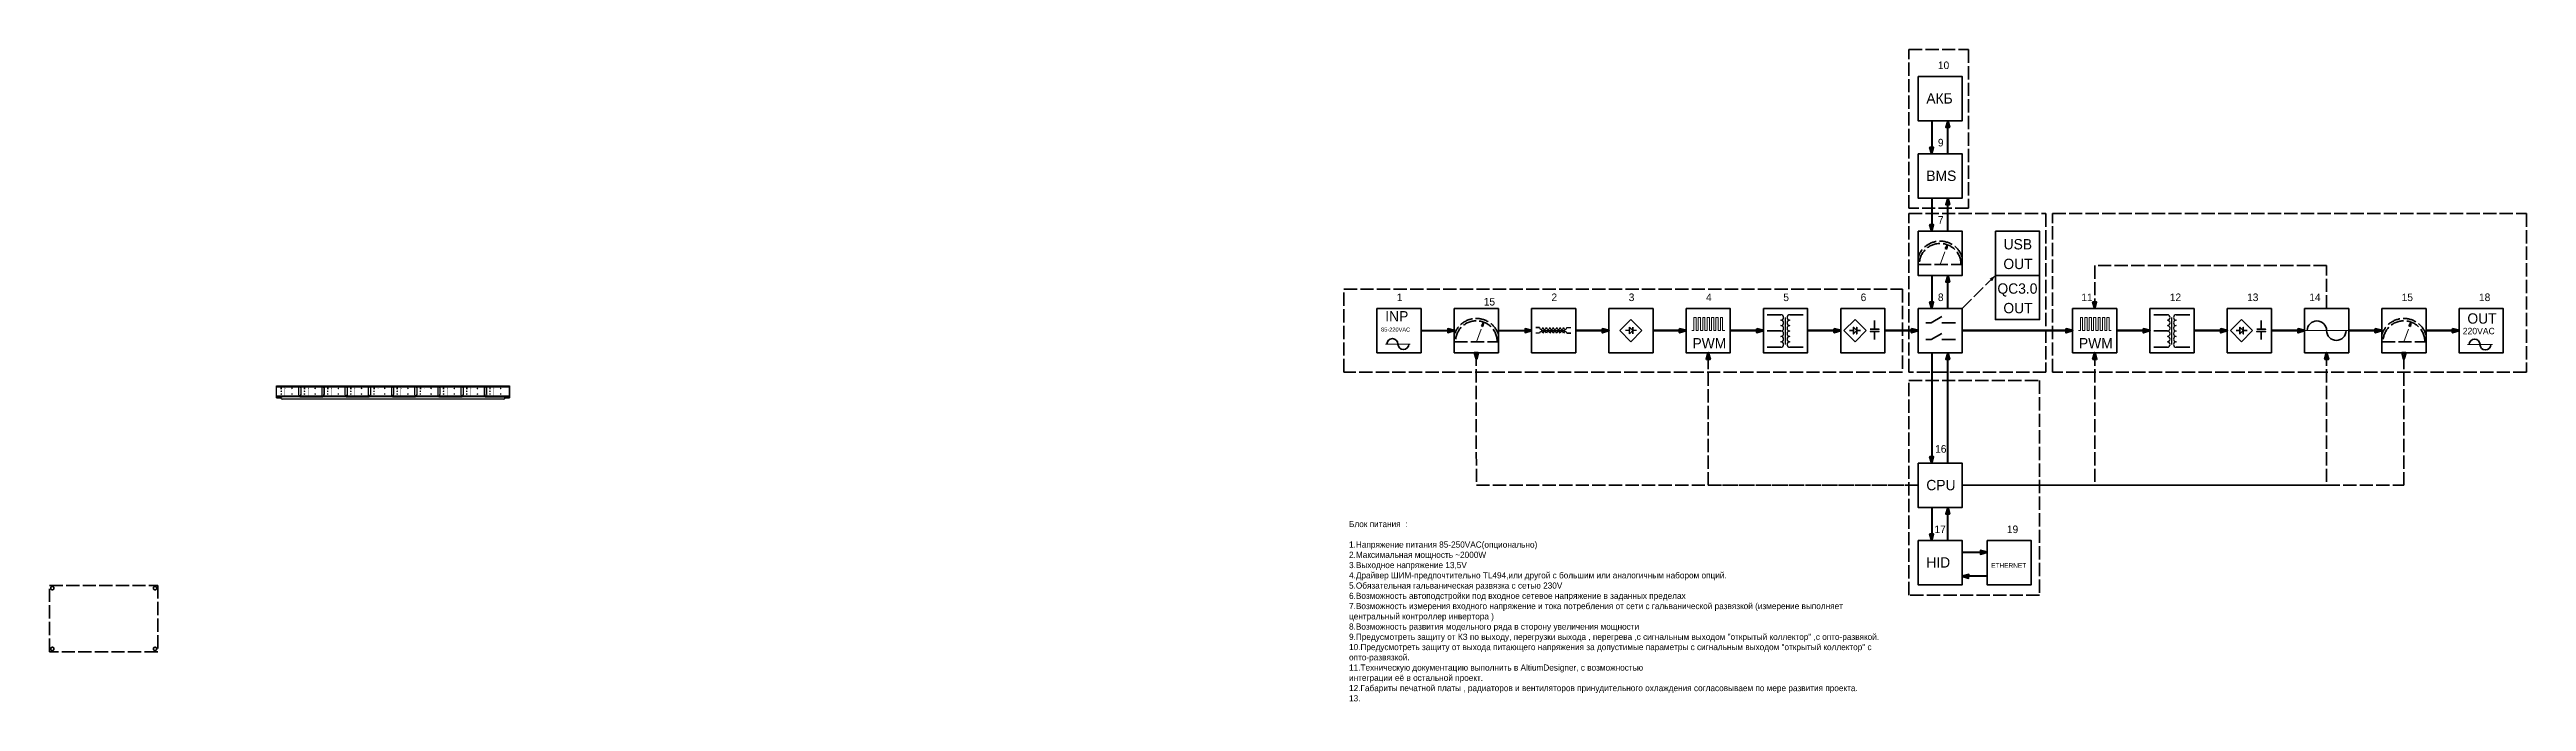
# Model space of a CAD drawing. Header units: millimetres. Extents: x -105 to 2138, y -63 to 527.
import ezdxf

# ---------------------------------------------------------------- set-up
doc = ezdxf.new("R2010")
doc.units = ezdxf.units.MM
doc.linetypes.add('ACAD_ISO02W100', pattern=[15, 12, -3])
for name, color, linetype in [('Mechanical1', 6, 'Continuous'), ('MultiLayer', 9, 'Continuous'), ('TopOverlay', 2, 'Continuous')]:
    doc.layers.add(name, color=color, linetype=linetype)
doc.styles.add('Annotative', font='txt')

msp = doc.modelspace()

# ---------------------------------------------------------------- hatches: boundary and pattern name
at = {"linetype": 'ACAD_ISO02W100', "lineweight": 35}
h = msp.add_hatch(color=256, dxfattribs=at)
h.set_gradient(color1=(255, 255, 255), tint=1)
h.paths.add_polyline_path([(1651.7, 319.4), (1652.8, 318.3), (1657, 322.5)])
h.paths.add_polyline_path([(1657, 322.5), (1652.8, 318.3), (1654, 317.1)])
h = msp.add_hatch(color=256, dxfattribs=at)
h.set_gradient(color1=(255, 255, 255), tint=1)
h.paths.add_polyline_path([(1748.6, 298.3), (1747, 298.3), (1747, 292.5)])
h.paths.add_polyline_path([(1747, 292.5), (1747, 298.3), (1745.3, 298.3)])
h = msp.add_hatch(color=256, dxfattribs=at)
h.set_gradient(color1=(255, 255, 255), tint=1)
h.paths.add_polyline_path([(1161.1, 274), (1161.1, 272.5), (1167, 272.5)])
h.paths.add_polyline_path([(1167, 272.5), (1161.1, 272.5), (1161.1, 270.8)])
h = msp.add_hatch(color=256, dxfattribs=at)
h.set_gradient(color1=(255, 255, 255), tint=1)
h.paths.add_polyline_path([(1231.1, 274), (1231.1, 272.5), (1237, 272.5)])
h.paths.add_polyline_path([(1237, 272.5), (1231.1, 272.5), (1231.1, 270.8)])
h = msp.add_hatch(color=1, dxfattribs=at)
h.set_gradient(color1=(255, 255, 255), tint=1)
h.paths.add_polyline_path([(1643.6, 73.4), (1643.6, 71.9), (1649.5, 71.9)])
h.paths.add_polyline_path([(1649.5, 71.9), (1643.6, 71.9), (1643.6, 70.2)])
h = msp.add_hatch(color=1, dxfattribs=at)
h.set_gradient(color1=(255, 255, 255), tint=1)
h.paths.add_polyline_path([(1632.8, 48.5), (1632.9, 50.1), (1627, 50.1)])
h.paths.add_polyline_path([(1627, 50.1), (1632.9, 50.1), (1632.9, 51.8)])
at = {"layer": 'TopOverlay'}
for points in [[(104, 219.4), (104, 220.9), (105.5, 220.9), (105.5, 219.4)], [(125, 219.4), (125, 220.9), (126.5, 220.9), (126.5, 219.4)], [(146, 219.4), (146, 220.9), (147.5, 220.9), (147.5, 219.4)], [(167, 219.4), (167, 220.9), (168.5, 220.9), (168.5, 219.4)], [(188, 219.4), (188, 220.9), (189.5, 220.9), (189.5, 219.4)], [(209, 219.4), (209, 220.9), (210.5, 220.9), (210.5, 219.4)], [(230, 219.4), (230, 220.9), (231.5, 220.9), (231.5, 219.4)], [(251, 219.4), (251, 220.9), (252.5, 220.9), (252.5, 219.4)], [(272, 219.4), (272, 220.9), (273.5, 220.9), (273.5, 219.4)], [(293, 219.4), (293, 220.9), (294.5, 220.9), (294.5, 219.4)]]:
    msp.add_hatch(color=256, dxfattribs=at).paths.add_polyline_path(points)
h = msp.add_hatch(color=256, dxfattribs=at)
edge = h.paths.add_edge_path()
edge.add_arc((104.7, 217.6), 0.75, 0, 360)
h = msp.add_hatch(color=256, dxfattribs=at)
edge = h.paths.add_edge_path()
edge.add_arc((104.7, 215.1), 0.75, 0, 360)
h = msp.add_hatch(color=256, dxfattribs=at)
edge = h.paths.add_edge_path()
edge.add_arc((104.7, 220.2), 0.5, 0, 360)
h = msp.add_hatch(color=256, dxfattribs=at)
edge = h.paths.add_edge_path()
edge.add_arc((104.7, 217.6), 0.5, 0, 360)
h = msp.add_hatch(color=256, dxfattribs=at)
edge = h.paths.add_edge_path()
edge.add_arc((104.7, 215.1), 0.5, 0, 360)
h = msp.add_hatch(color=256, dxfattribs=at)
edge = h.paths.add_edge_path()
edge.add_arc((114.4, 220.2), 0.75, 0, 360)
h = msp.add_hatch(color=256, dxfattribs=at)
edge = h.paths.add_edge_path()
edge.add_arc((114.4, 215.1), 0.75, 0, 360)
h = msp.add_hatch(color=256, dxfattribs=at)
edge = h.paths.add_edge_path()
edge.add_arc((114.4, 220.2), 0.5, 0, 360)
h = msp.add_hatch(color=256, dxfattribs=at)
edge = h.paths.add_edge_path()
edge.add_arc((114.4, 215.1), 0.5, 0, 360)
h = msp.add_hatch(color=256, dxfattribs=at)
edge = h.paths.add_edge_path()
edge.add_arc((125.7, 217.6), 0.75, 0, 360)
h = msp.add_hatch(color=256, dxfattribs=at)
edge = h.paths.add_edge_path()
edge.add_arc((125.7, 215.1), 0.75, 0, 360)
h = msp.add_hatch(color=256, dxfattribs=at)
edge = h.paths.add_edge_path()
edge.add_arc((125.7, 220.2), 0.5, 0, 360)
h = msp.add_hatch(color=256, dxfattribs=at)
edge = h.paths.add_edge_path()
edge.add_arc((125.7, 217.6), 0.5, 0, 360)
h = msp.add_hatch(color=256, dxfattribs=at)
edge = h.paths.add_edge_path()
edge.add_arc((125.7, 215.1), 0.5, 0, 360)
h = msp.add_hatch(color=256, dxfattribs=at)
edge = h.paths.add_edge_path()
edge.add_arc((135.4, 220.2), 0.75, 0, 360)
h = msp.add_hatch(color=256, dxfattribs=at)
edge = h.paths.add_edge_path()
edge.add_arc((135.4, 215.1), 0.75, 0, 360)
h = msp.add_hatch(color=256, dxfattribs=at)
edge = h.paths.add_edge_path()
edge.add_arc((135.4, 220.2), 0.5, 0, 360)
h = msp.add_hatch(color=256, dxfattribs=at)
edge = h.paths.add_edge_path()
edge.add_arc((135.4, 215.1), 0.5, 0, 360)
h = msp.add_hatch(color=256, dxfattribs=at)
edge = h.paths.add_edge_path()
edge.add_arc((146.7, 217.6), 0.75, 0, 360)
h = msp.add_hatch(color=256, dxfattribs=at)
edge = h.paths.add_edge_path()
edge.add_arc((146.7, 215.1), 0.75, 0, 360)
h = msp.add_hatch(color=256, dxfattribs=at)
edge = h.paths.add_edge_path()
edge.add_arc((146.7, 220.2), 0.5, 0, 360)
h = msp.add_hatch(color=256, dxfattribs=at)
edge = h.paths.add_edge_path()
edge.add_arc((146.7, 217.6), 0.5, 0, 360)
h = msp.add_hatch(color=256, dxfattribs=at)
edge = h.paths.add_edge_path()
edge.add_arc((146.7, 215.1), 0.5, 0, 360)
h = msp.add_hatch(color=256, dxfattribs=at)
edge = h.paths.add_edge_path()
edge.add_arc((156.4, 220.1), 0.75, 0, 360)
h = msp.add_hatch(color=256, dxfattribs=at)
edge = h.paths.add_edge_path()
edge.add_arc((156.4, 215.1), 0.75, 0, 360)
h = msp.add_hatch(color=256, dxfattribs=at)
edge = h.paths.add_edge_path()
edge.add_arc((156.4, 220.1), 0.5, 0, 360)
h = msp.add_hatch(color=256, dxfattribs=at)
edge = h.paths.add_edge_path()
edge.add_arc((156.4, 215.1), 0.5, 0, 360)
h = msp.add_hatch(color=256, dxfattribs=at)
edge = h.paths.add_edge_path()
edge.add_arc((167.7, 217.6), 0.75, 0, 360)
h = msp.add_hatch(color=256, dxfattribs=at)
edge = h.paths.add_edge_path()
edge.add_arc((167.7, 215.1), 0.75, 0, 360)
h = msp.add_hatch(color=256, dxfattribs=at)
edge = h.paths.add_edge_path()
edge.add_arc((167.7, 220.2), 0.5, 0, 360)
h = msp.add_hatch(color=256, dxfattribs=at)
edge = h.paths.add_edge_path()
edge.add_arc((167.7, 217.6), 0.5, 0, 360)
h = msp.add_hatch(color=256, dxfattribs=at)
edge = h.paths.add_edge_path()
edge.add_arc((167.7, 215.1), 0.5, 0, 360)
h = msp.add_hatch(color=256, dxfattribs=at)
edge = h.paths.add_edge_path()
edge.add_arc((177.4, 220.2), 0.75, 0, 360)
h = msp.add_hatch(color=256, dxfattribs=at)
edge = h.paths.add_edge_path()
edge.add_arc((177.4, 215.1), 0.75, 0, 360)
h = msp.add_hatch(color=256, dxfattribs=at)
edge = h.paths.add_edge_path()
edge.add_arc((177.4, 220.2), 0.5, 0, 360)
h = msp.add_hatch(color=256, dxfattribs=at)
edge = h.paths.add_edge_path()
edge.add_arc((177.4, 215.1), 0.5, 0, 360)
h = msp.add_hatch(color=256, dxfattribs=at)
edge = h.paths.add_edge_path()
edge.add_arc((188.7, 217.6), 0.75, 0, 360)
h = msp.add_hatch(color=256, dxfattribs=at)
edge = h.paths.add_edge_path()
edge.add_arc((188.7, 215.1), 0.75, 0, 360)
h = msp.add_hatch(color=256, dxfattribs=at)
edge = h.paths.add_edge_path()
edge.add_arc((188.7, 220.2), 0.5, 0, 360)
h = msp.add_hatch(color=256, dxfattribs=at)
edge = h.paths.add_edge_path()
edge.add_arc((188.7, 217.6), 0.5, 0, 360)
h = msp.add_hatch(color=256, dxfattribs=at)
edge = h.paths.add_edge_path()
edge.add_arc((188.7, 215.1), 0.5, 0, 360)
h = msp.add_hatch(color=256, dxfattribs=at)
edge = h.paths.add_edge_path()
edge.add_arc((198.4, 220.2), 0.75, 0, 360)
h = msp.add_hatch(color=256, dxfattribs=at)
edge = h.paths.add_edge_path()
edge.add_arc((198.4, 215.1), 0.75, 0, 360)
h = msp.add_hatch(color=256, dxfattribs=at)
edge = h.paths.add_edge_path()
edge.add_arc((198.4, 220.2), 0.5, 0, 360)
h = msp.add_hatch(color=256, dxfattribs=at)
edge = h.paths.add_edge_path()
edge.add_arc((198.4, 215.1), 0.5, 0, 360)
h = msp.add_hatch(color=256, dxfattribs=at)
edge = h.paths.add_edge_path()
edge.add_arc((209.7, 217.6), 0.75, 0, 360)
h = msp.add_hatch(color=256, dxfattribs=at)
edge = h.paths.add_edge_path()
edge.add_arc((209.7, 215.1), 0.75, 0, 360)
h = msp.add_hatch(color=256, dxfattribs=at)
edge = h.paths.add_edge_path()
edge.add_arc((209.7, 220.2), 0.5, 0, 360)
h = msp.add_hatch(color=256, dxfattribs=at)
edge = h.paths.add_edge_path()
edge.add_arc((209.7, 217.6), 0.5, 0, 360)
h = msp.add_hatch(color=256, dxfattribs=at)
edge = h.paths.add_edge_path()
edge.add_arc((209.7, 215.1), 0.5, 0, 360)
h = msp.add_hatch(color=256, dxfattribs=at)
edge = h.paths.add_edge_path()
edge.add_arc((219.4, 220.2), 0.75, 0, 360)
h = msp.add_hatch(color=256, dxfattribs=at)
edge = h.paths.add_edge_path()
edge.add_arc((219.4, 215.1), 0.75, 0, 360)
h = msp.add_hatch(color=256, dxfattribs=at)
edge = h.paths.add_edge_path()
edge.add_arc((219.4, 220.2), 0.5, 0, 360)
h = msp.add_hatch(color=256, dxfattribs=at)
edge = h.paths.add_edge_path()
edge.add_arc((219.4, 215.1), 0.5, 0, 360)
h = msp.add_hatch(color=256, dxfattribs=at)
edge = h.paths.add_edge_path()
edge.add_arc((230.7, 217.6), 0.75, 0, 360)
h = msp.add_hatch(color=256, dxfattribs=at)
edge = h.paths.add_edge_path()
edge.add_arc((230.7, 215.1), 0.75, 0, 360)
h = msp.add_hatch(color=256, dxfattribs=at)
edge = h.paths.add_edge_path()
edge.add_arc((230.7, 220.2), 0.5, 0, 360)
h = msp.add_hatch(color=256, dxfattribs=at)
edge = h.paths.add_edge_path()
edge.add_arc((230.7, 217.6), 0.5, 0, 360)
h = msp.add_hatch(color=256, dxfattribs=at)
edge = h.paths.add_edge_path()
edge.add_arc((230.7, 215.1), 0.5, 0, 360)
h = msp.add_hatch(color=256, dxfattribs=at)
edge = h.paths.add_edge_path()
edge.add_arc((240.4, 220.2), 0.75, 0, 360)
h = msp.add_hatch(color=256, dxfattribs=at)
edge = h.paths.add_edge_path()
edge.add_arc((240.4, 215.1), 0.75, 0, 360)
h = msp.add_hatch(color=256, dxfattribs=at)
edge = h.paths.add_edge_path()
edge.add_arc((240.4, 220.2), 0.5, 0, 360)
h = msp.add_hatch(color=256, dxfattribs=at)
edge = h.paths.add_edge_path()
edge.add_arc((240.4, 215.1), 0.5, 0, 360)
h = msp.add_hatch(color=256, dxfattribs=at)
edge = h.paths.add_edge_path()
edge.add_arc((251.7, 217.6), 0.75, 0, 360)
h = msp.add_hatch(color=256, dxfattribs=at)
edge = h.paths.add_edge_path()
edge.add_arc((251.7, 215.1), 0.75, 0, 360)
h = msp.add_hatch(color=256, dxfattribs=at)
edge = h.paths.add_edge_path()
edge.add_arc((251.7, 220.1), 0.5, 0, 360)
h = msp.add_hatch(color=256, dxfattribs=at)
edge = h.paths.add_edge_path()
edge.add_arc((251.7, 217.6), 0.5, 0, 360)
h = msp.add_hatch(color=256, dxfattribs=at)
edge = h.paths.add_edge_path()
edge.add_arc((251.7, 215.1), 0.5, 0, 360)
h = msp.add_hatch(color=256, dxfattribs=at)
edge = h.paths.add_edge_path()
edge.add_arc((261.4, 220.1), 0.75, 0, 360)
h = msp.add_hatch(color=256, dxfattribs=at)
edge = h.paths.add_edge_path()
edge.add_arc((261.4, 215.1), 0.75, 0, 360)
h = msp.add_hatch(color=256, dxfattribs=at)
edge = h.paths.add_edge_path()
edge.add_arc((261.4, 220.1), 0.5, 0, 360)
h = msp.add_hatch(color=256, dxfattribs=at)
edge = h.paths.add_edge_path()
edge.add_arc((261.4, 215.1), 0.5, 0, 360)
h = msp.add_hatch(color=256, dxfattribs=at)
edge = h.paths.add_edge_path()
edge.add_arc((272.7, 217.6), 0.75, 0, 360)
h = msp.add_hatch(color=256, dxfattribs=at)
edge = h.paths.add_edge_path()
edge.add_arc((272.7, 215.1), 0.75, 0, 360)
h = msp.add_hatch(color=256, dxfattribs=at)
edge = h.paths.add_edge_path()
edge.add_arc((272.7, 220.1), 0.5, 0, 360)
h = msp.add_hatch(color=256, dxfattribs=at)
edge = h.paths.add_edge_path()
edge.add_arc((272.7, 217.6), 0.5, 0, 360)
h = msp.add_hatch(color=256, dxfattribs=at)
edge = h.paths.add_edge_path()
edge.add_arc((272.7, 215.1), 0.5, 0, 360)
h = msp.add_hatch(color=256, dxfattribs=at)
edge = h.paths.add_edge_path()
edge.add_arc((282.4, 220.1), 0.75, 0, 360)
h = msp.add_hatch(color=256, dxfattribs=at)
edge = h.paths.add_edge_path()
edge.add_arc((282.4, 215.1), 0.75, 0, 360)
h = msp.add_hatch(color=256, dxfattribs=at)
edge = h.paths.add_edge_path()
edge.add_arc((282.4, 220.1), 0.5, 0, 360)
h = msp.add_hatch(color=256, dxfattribs=at)
edge = h.paths.add_edge_path()
edge.add_arc((282.4, 215.1), 0.5, 0, 360)
h = msp.add_hatch(color=256, dxfattribs=at)
edge = h.paths.add_edge_path()
edge.add_arc((293.7, 217.6), 0.75, 0, 360)
h = msp.add_hatch(color=256, dxfattribs=at)
edge = h.paths.add_edge_path()
edge.add_arc((293.7, 215.1), 0.75, 0, 360)
h = msp.add_hatch(color=256, dxfattribs=at)
edge = h.paths.add_edge_path()
edge.add_arc((293.7, 220.1), 0.5, 0, 360)
h = msp.add_hatch(color=256, dxfattribs=at)
edge = h.paths.add_edge_path()
edge.add_arc((293.7, 217.6), 0.5, 0, 360)
h = msp.add_hatch(color=256, dxfattribs=at)
edge = h.paths.add_edge_path()
edge.add_arc((293.7, 215.1), 0.5, 0, 360)
h = msp.add_hatch(color=256, dxfattribs=at)
edge = h.paths.add_edge_path()
edge.add_arc((303.4, 220.1), 0.75, 0, 360)
h = msp.add_hatch(color=256, dxfattribs=at)
edge = h.paths.add_edge_path()
edge.add_arc((303.4, 215.1), 0.75, 0, 360)
h = msp.add_hatch(color=256, dxfattribs=at)
edge = h.paths.add_edge_path()
edge.add_arc((303.4, 220.1), 0.5, 0, 360)
h = msp.add_hatch(color=256, dxfattribs=at)
edge = h.paths.add_edge_path()
edge.add_arc((303.4, 215.1), 0.5, 0, 360)

# ---------------------------------------------------------------- linework, layer by layer
at = {"color": 177, "linetype": 'ACAD_ISO02W100', "lineweight": 35, "true_color": 0x293189}
msp.add_lwpolyline([(1578.7, 526.9), (1632.6, 526.9), (1632.6, 383.2), (1578.7, 383.2)], close=True, dxfattribs=at)
at = {"lineweight": 35}
for points in [[(1587, 502.5), (1627, 502.5), (1627, 462.5), (1587, 462.5), (1587, 502.5)], [(1587, 432.5), (1627, 432.5), (1627, 392.5), (1587, 392.5), (1587, 432.5)], [(1587, 362.5), (1627, 362.5), (1627, 322.5), (1587, 322.5), (1587, 362.5)], [(1657, 362.5), (1697, 362.5), (1697, 322.5), (1657, 322.5), (1657, 362.5)], [(1657, 322.5), (1697, 322.5), (1697, 282.5), (1657, 282.5), (1657, 322.5)], [(1097, 292.5), (1137, 292.5), (1137, 252.5), (1097, 252.5), (1097, 292.5)], [(1237, 292.5), (1277, 292.5), (1277, 252.5), (1237, 252.5), (1237, 292.5)], [(1307, 292.5), (1347, 292.5), (1347, 252.5), (1307, 252.5), (1307, 292.5)], [(1377, 292.5), (1417, 292.5), (1417, 252.5), (1377, 252.5), (1377, 292.5)], [(1447, 292.5), (1487, 292.5), (1487, 252.5), (1447, 252.5), (1447, 292.5)], [(1517, 292.5), (1557, 292.5), (1557, 252.5), (1517, 252.5), (1517, 292.5)], [(1587, 292.5), (1627, 292.5), (1627, 252.5), (1587, 252.5), (1587, 292.5)], [(1727, 292.5), (1767, 292.5), (1767, 252.5), (1727, 252.5), (1727, 292.5)], [(1797, 292.5), (1837, 292.5), (1837, 252.5), (1797, 252.5), (1797, 292.5)], [(1867, 292.5), (1907, 292.5), (1907, 252.5), (1867, 252.5), (1867, 292.5)], [(1937, 292.5), (1977, 292.5), (1977, 252.5), (1937, 252.5), (1937, 292.5)], [(2077, 292.5), (2117, 292.5), (2117, 252.5), (2077, 252.5), (2077, 292.5)], [(1462.8, 286.9), (1450.5, 286.9)], [(1462.8, 272.2), (1450.5, 272.2)], [(1470.8, 286.9), (1483.1, 286.9)], [(1529.9, 282.5), (1519.9, 272.5)], [(1519.9, 272.5), (1529.9, 262.5)], [(1535, 272.5), (1531.5, 272.5), (1531.5, 269.5), (1531.5, 275.6), (1531.5, 272.5), (1528.5, 269.5), (1528.5, 275.6), (1531.5, 272.5), (1528.5, 275.6), (1528.5, 272.5), (1525, 272.5)], [(1539.9, 272.5), (1529.9, 282.5)], [(1529.9, 262.5), (1539.9, 272.5)], [(1547.7, 281.7), (1547.7, 273.7), (1551.7, 273.7), (1543.7, 273.7)], [(1547.7, 271.7), (1551.7, 271.7), (1543.7, 271.7), (1547.7, 271.7), (1547.7, 264.6)], [(1812.8, 286.9), (1800.5, 286.9)], [(1812.8, 272.2), (1800.5, 272.2)], [(1820.8, 286.9), (1833.1, 286.9)], [(1879.9, 282.5), (1869.9, 272.5)], [(1869.9, 272.5), (1879.9, 262.5)], [(1885, 272.5), (1881.5, 272.5), (1881.5, 269.5), (1881.5, 275.6), (1881.5, 272.5), (1878.5, 269.5), (1878.5, 275.6), (1881.5, 272.5), (1878.5, 275.6), (1878.5, 272.5), (1875, 272.5)], [(1889.9, 272.5), (1879.9, 282.5)], [(1879.9, 262.5), (1889.9, 272.5)], [(1897.7, 281.7), (1897.7, 273.7), (1901.7, 273.7), (1893.7, 273.7)], [(1897.7, 271.7), (1901.7, 271.7), (1893.7, 271.7), (1897.7, 271.7), (1897.7, 264.6)], [(1462.8, 257.4), (1450.5, 257.4)], [(1470.8, 257.4), (1483.1, 257.4)], [(1812.8, 257.4), (1800.5, 257.4)], [(1820.8, 257.4), (1833.1, 257.4)]]:
    msp.add_lwpolyline(points, dxfattribs=at)
at = {"color": 1, "lineweight": 40}
for points in [[(1599.4, 462.5), (1599.4, 432.5)], [(1613.9, 462.5), (1615.6, 456.6), (1613.9, 462.5), (1612.3, 456.6), (1615.6, 456.6)], [(1613.9, 432.5), (1613.9, 462.5)], [(1599.4, 432.5), (1597.7, 438.3), (1599.4, 432.5), (1600.9, 438.3), (1597.7, 438.3)], [(1599.4, 392.5), (1599.4, 362.5)], [(1613.9, 392.5), (1615.6, 386.6), (1613.9, 392.5), (1612.3, 386.6), (1615.6, 386.6)], [(1613.9, 362.5), (1613.9, 392.5)], [(1599.4, 362.5), (1597.7, 368.3), (1599.4, 362.5), (1600.9, 368.3), (1597.7, 368.3)], [(1599.4, 322.5), (1599.4, 292.5)], [(1613.9, 322.5), (1615.6, 316.6), (1613.9, 322.5), (1612.3, 316.6), (1615.6, 316.6)], [(1613.9, 292.5), (1613.9, 322.5)], [(1599.4, 292.5), (1597.7, 298.3), (1599.4, 292.5), (1600.9, 298.3), (1597.7, 298.3)], [(1599.4, 252.5), (1599.4, 152.5)], [(1613.9, 252.5), (1615.6, 246.6), (1613.9, 252.5), (1612.3, 246.6), (1615.6, 246.6)], [(1613.9, 152.5), (1613.9, 252.5)], [(1599.4, 152.5), (1597.7, 158.3), (1599.4, 152.5), (1600.9, 158.3), (1597.7, 158.3)], [(1599.4, 112.5), (1599.4, 82.5)], [(1613.9, 112.5), (1615.6, 106.6), (1613.9, 112.5), (1612.3, 106.6), (1615.6, 106.6)], [(1613.9, 82.5), (1613.9, 112.5)], [(1599.4, 82.5), (1597.7, 88.3), (1599.4, 82.5), (1600.9, 88.3), (1597.7, 88.3)], [(1627, 71.9), (1649.5, 71.9)], [(1649.5, 71.9), (1643.6, 70.2), (1649.5, 71.9), (1643.6, 73.4), (1643.6, 70.2)], [(1627, 50.1), (1632.9, 51.8), (1627, 50.1), (1632.8, 48.5), (1632.9, 51.8)], [(1649.5, 50.1), (1627, 50.1)]]:
    msp.add_lwpolyline(points, dxfattribs=at)
at = {"color": 2, "linetype": 'ACAD_ISO02W100', "lineweight": 35}
msp.add_lwpolyline([(1578.7, 378.5), (1702.8, 378.5), (1702.8, 234.9), (1578.7, 234.9)], close=True, dxfattribs=at)
at = {"color": 4, "linetype": 'ACAD_ISO02W100', "lineweight": 35}
msp.add_lwpolyline([(1708.7, 378.5), (2138, 378.5), (2138, 234.9), (1708.7, 234.9)], close=True, dxfattribs=at)
at = {"linetype": 'ACAD_ISO02W100', "lineweight": 35}
for points in [[(1587, 342.5), (1587, 322.5)], [(1613.7, 350.1), (1611.6, 346.7), (1613.7, 350.1), (1613, 346.2), (1611.6, 346.7)], [(1627, 342.5), (1627, 322.5)], [(1587, 332.5), (1627, 332.5)], [(1627, 292.5), (1657, 322.5)], [(1957, 292.5), (1957, 331.5), (1747, 331.5), (1747, 292.5)], [(-105.1, 41.9), (-7.1, 41.9), (-7.1, -18.1), (-105.1, -18.1), (-105.1, 41.9)]]:
    msp.add_lwpolyline(points, dxfattribs=at)
at = {"linetype": 'ACAD_ISO02W100', "lineweight": 18}
msp.add_lwpolyline([(1607, 332.5), (1613.7, 350.1)], dxfattribs=at)
at = {"color": 3, "linetype": 'ACAD_ISO02W100', "lineweight": 35}
msp.add_lwpolyline([(1067, 309.9), (1572.9, 309.9), (1572.9, 234.9), (1067, 234.9)], close=True, dxfattribs=at)
at = {"color": 1, "lineweight": 35}
for points in [[(1167, 292.5), (1207, 292.5), (1207, 252.5), (1167, 252.5), (1167, 292.5)], [(2007, 292.5), (2047, 292.5), (2047, 252.5), (2007, 252.5), (2007, 292.5)], [(1593.9, 279.7), (1598.8, 279.7)], [(1598.8, 279.7), (1608.5, 285.3)], [(1598.8, 264.4), (1608.5, 270)], [(1608.5, 279.7), (1620.8, 279.7)], [(1593.9, 264.4), (1598.8, 264.4)], [(1608.5, 264.4), (1620.8, 264.4)], [(1587, 152.5), (1627, 152.5), (1627, 112.5), (1587, 112.5), (1587, 152.5)], [(1587, 82.5), (1627, 82.5), (1627, 42.5), (1587, 42.5), (1587, 82.5)], [(1649.5, 82.5), (1689.5, 82.5), (1689.5, 42.5), (1649.5, 42.5), (1649.5, 82.5)]]:
    msp.add_lwpolyline(points, dxfattribs=at)
at = {"lineweight": 40}
for points in [[(1747, 292.5), (1745.3, 298.3), (1747, 292.5), (1748.6, 298.3), (1745.3, 298.3)], [(1137, 272.5), (1167, 272.5)], [(1167, 272.5), (1161.1, 270.8), (1167, 272.5), (1161.1, 274), (1161.1, 270.8)], [(1207, 272.5), (1237, 272.5)], [(1237, 272.5), (1231.1, 270.8), (1237, 272.5), (1231.1, 274), (1231.1, 270.8)]]:
    msp.add_lwpolyline(points, dxfattribs=at)
at = {"color": 1, "linetype": 'ACAD_ISO02W100', "lineweight": 35}
for points in [[(1167, 272.5), (1167, 252.5)], [(1193.7, 280.1), (1191.6, 276.7), (1193.7, 280.1), (1193, 276.2), (1191.6, 276.7)], [(1207, 272.5), (1207, 252.5)], [(2007, 272.5), (2007, 252.5)], [(2033.7, 280.1), (2031.6, 276.7), (2033.7, 280.1), (2033, 276.2), (2031.6, 276.7)], [(2047, 272.5), (2047, 252.5)], [(1167, 262.5), (1207, 262.5)], [(1186.9, 252.5), (1187, 132.5), (1587, 132.5)], [(1587, 132.5), (1397, 132.5), (1397, 252.5)], [(1627, 132.5), (2027, 132.5), (2027, 252.5)], [(1957, 252.5), (1957, 132.5), (1627, 132.5)], [(1747, 252.5), (1747, 132.5), (1627, 132.5)], [(2007, 262.5), (2047, 262.5)]]:
    msp.add_lwpolyline(points, dxfattribs=at)
at = {"color": 1, "linetype": 'ACAD_ISO02W100', "lineweight": 18}
for points in [[(1187, 262.5), (1193.7, 280.1)], [(2027, 262.5), (2033.7, 280.1)]]:
    msp.add_lwpolyline(points, dxfattribs=at)
at = {"lineweight": 25}
for points in [[(1241, 275.2), (1244.2, 275.2)], [(1272.7, 270.1), (1269, 270.1)]]:
    msp.add_lwpolyline(points, close=True, dxfattribs=at)
for points in [[(1244.2, 270.1), (1241, 270.1)], [(1245.7, 272.6), (1267.5, 272.6)], [(1269, 275.2), (1272.7, 275.2)], [(1327, 282.5), (1317, 272.5)], [(1317, 272.5), (1327, 262.5)], [(1332.1, 272.5), (1328.6, 272.5), (1328.6, 269.5), (1328.6, 275.6), (1328.6, 272.5), (1325.6, 269.5), (1325.6, 275.6), (1328.6, 272.5), (1325.6, 275.6), (1325.6, 272.5), (1322.2, 272.5)], [(1337, 272.5), (1327, 282.5)], [(1327, 262.5), (1337, 272.5)]]:
    msp.add_lwpolyline(points, dxfattribs=at)
at = {"lineweight": 70}
for points in [[(1277, 272.5), (1307, 272.5)], [(1307, 272.5), (1301.1, 270.8), (1307, 272.5), (1301.1, 274), (1301.1, 270.8)], [(1347, 272.5), (1377, 272.5)], [(1377, 272.5), (1371.1, 270.8), (1377, 272.5), (1371.1, 274), (1371.1, 270.8)], [(1417, 272.5), (1447, 272.5)], [(1447, 272.5), (1441.1, 270.8), (1447, 272.5), (1441.1, 274), (1441.1, 270.8)], [(1487, 272.5), (1517, 272.5)], [(1517, 272.5), (1511.1, 270.8), (1517, 272.5), (1511.1, 274), (1511.1, 270.8)], [(1557, 272.5), (1587, 272.5)], [(1587, 272.5), (1581.1, 270.8), (1587, 272.5), (1581.1, 274), (1581.1, 270.8)], [(1627, 272.5), (1727, 272.5)], [(1727, 272.5), (1721.1, 270.8), (1727, 272.5), (1721.1, 274), (1721.1, 270.8)], [(1767, 272.5), (1797, 272.5)], [(1797, 272.5), (1791.1, 270.8), (1797, 272.5), (1791.1, 274), (1791.1, 270.8)], [(1837, 272.5), (1867, 272.5)], [(1867, 272.5), (1861.1, 270.8), (1867, 272.5), (1861.1, 274), (1861.1, 270.8)], [(1907, 272.5), (1937, 272.5)], [(1937, 272.5), (1931.1, 270.8), (1937, 272.5), (1931.1, 274), (1931.1, 270.8)], [(1977, 272.5), (2007, 272.5)], [(2007, 272.5), (2001.1, 270.8), (2007, 272.5), (2001.1, 274), (2001.1, 270.8)], [(2047, 272.5), (2077, 272.5)], [(2077, 272.5), (2071.1, 270.8), (2077, 272.5), (2071.1, 274), (2071.1, 270.8)]]:
    msp.add_lwpolyline(points, dxfattribs=at)
at = {"lineweight": 20}
for points in [[(1382.2, 272.5), (1384, 272.5), (1384, 284.5), (1386, 284.5), (1386, 272.5), (1388, 272.5), (1388, 284.5), (1390, 284.5), (1390, 272.5), (1392, 272.5), (1392, 284.5), (1394, 284.5), (1394, 272.5), (1396, 272.5), (1396, 284.5), (1398, 284.5), (1398, 272.5), (1400, 272.5), (1400, 284.5), (1402, 284.5), (1402, 272.5), (1404, 272.5), (1404, 284.5), (1406, 284.5), (1406, 272.5), (1408, 272.5), (1408, 284.5), (1410, 284.5), (1410, 272.5), (1412, 272.5)], [(1732.2, 272.5), (1734, 272.5), (1734, 284.5), (1736, 284.5), (1736, 272.5), (1738, 272.5), (1738, 284.5), (1740, 284.5), (1740, 272.5), (1742, 272.5), (1742, 284.5), (1744, 284.5), (1744, 272.5), (1746, 272.5), (1746, 284.5), (1748, 284.5), (1748, 272.5), (1750, 272.5), (1750, 284.5), (1752, 284.5), (1752, 272.5), (1754, 272.5), (1754, 284.5), (1756, 284.5), (1756, 272.5), (1758, 272.5), (1758, 284.5), (1760, 284.5), (1760, 272.5), (1762, 272.5)], [(1937, 272.5), (1977, 272.5)], [(1104.7, 260.3), (1127.2, 260.3)], [(2084.7, 259.9), (2107.1, 259.9)]]:
    msp.add_lwpolyline(points, dxfattribs=at)
at = {"lineweight": 30}
for points in [[(1466.6, 284.4), (1466.6, 259.9)], [(1816.6, 284.4), (1816.6, 259.9)]]:
    msp.add_lwpolyline(points, dxfattribs=at)
at = {"color": 1, "lineweight": 70}
for points in [[(1187, 246.6), (1185.3, 252.5), (1187, 246.6), (1188.6, 252.4), (1185.3, 252.5)], [(1397, 252.5), (1398.7, 246.6), (1397, 252.5), (1395.4, 246.6), (1398.7, 246.6)], [(1747, 252.5), (1748.7, 246.6), (1747, 252.5), (1745.4, 246.6), (1748.7, 246.6)], [(1957, 252.5), (1958.7, 246.6), (1957, 252.5), (1955.4, 246.6), (1958.7, 246.6)], [(2027, 246.6), (2025.4, 252.5), (2027, 246.6), (2028.6, 252.4), (2025.4, 252.5)]]:
    msp.add_lwpolyline(points, dxfattribs=at)
at = {"color": 217, "linetype": 'ACAD_ISO02W100', "lineweight": 35, "true_color": 0x7c2f83}
msp.add_lwpolyline([(1578.7, 227.3), (1697, 227.3), (1697, 33.2), (1578.7, 33.2)], close=True, dxfattribs=at)
at = {"linetype": 'ACAD_ISO02W100', "lineweight": 35}
for centre in [(-102.6, 39.4, 16.4), (-9.6, 39.4, 16.4), (-102.6, -15.6, 18.1), (-9.6, -15.6, 16.4)]:
    msp.add_circle(centre, 1.5, dxfattribs=at)
for radius, start, end in [(21, 18.123, 161.877), (18.9, 0, 180)]:
    msp.add_arc((1607, 332.5), radius, start, end, dxfattribs=at)
at = {"color": 1, "linetype": 'ACAD_ISO02W100', "lineweight": 35}
for centre, radius, start, end in [((1187, 262.5), 21, 18.123, 161.877), ((1187, 262.5), 18.9, 0, 180), ((2027, 262.5), 21, 18.123, 161.877), ((2027, 262.5), 18.9, 0, 180)]:
    msp.add_arc(centre, radius, start, end, dxfattribs=at)
at = {"lineweight": 25}
for centre, start, end in [((1245.7, 275.2), 180, 0), ((1245.7, 270.1), 0, 180), ((1248.8, 275.2), 180, 0), ((1248.8, 270.1), 0, 180), ((1252, 275.2), 180, 0), ((1252, 270.1), 0, 180), ((1255.1, 275.2), 180, 0), ((1255.1, 270.1), 0, 180), ((1258.2, 275.2), 180, 0), ((1258.2, 270.1), 0, 180), ((1261.3, 275.2), 180, 0), ((1261.3, 270.1), 0, 180), ((1264.4, 275.2), 180, 0), ((1264.4, 270.1), 0, 180), ((1267.5, 275.2), 180, 0), ((1267.5, 270.1), 0, 180)]:
    msp.add_arc(centre, 1.55, start, end, dxfattribs=at)
at = {"lineweight": 30}
for centre, start, end in [((1462.8, 284.4), 270, 90), ((1462.8, 279.5), 270, 90), ((1462.8, 274.6), 270, 90), ((1462.8, 269.7), 270, 90), ((1470.8, 284.4), 90, 270), ((1470.8, 279.5), 90, 270), ((1470.8, 274.6), 90, 270), ((1470.8, 269.7), 90, 270), ((1812.8, 284.4), 270, 90), ((1812.8, 279.5), 270, 90), ((1812.8, 274.6), 270, 90), ((1812.8, 269.7), 270, 90), ((1820.8, 284.4), 90, 270), ((1820.8, 279.5), 90, 270), ((1820.8, 274.6), 90, 270), ((1820.8, 269.7), 90, 270), ((1462.8, 264.8), 270, 90), ((1462.8, 259.9), 270, 90), ((1470.8, 264.8), 90, 270), ((1470.8, 259.9), 90, 270), ((1812.8, 264.8), 270, 90), ((1812.8, 259.9), 270, 90), ((1820.8, 264.8), 90, 270), ((1820.8, 259.9), 90, 270)]:
    msp.add_arc(centre, 2.45, start, end, dxfattribs=at)
at = {"lineweight": 35}
for centre, radius, start, end in [((1948.2, 272.5), 8.79, 0, 180), ((1965.8, 272.5), 8.79, 180, 0), ((1111, 260.3), 4.93, 0, 180), ((1120.9, 260.3), 4.93, 180, 0), ((2091, 259.9), 4.93, 0, 180), ((2100.8, 259.9), 4.93, 180, 0)]:
    msp.add_arc(centre, radius, start, end, dxfattribs=at)
at = {"layer": 'Mechanical1'}
for points in [[(100.4, 211.6), (100.4, 222.6), (311.3, 222.6), (311.3, 211.6), (311.3, 211.6)], [(105.4, 212.6), (105.4, 212.6)], [(105.4, 212.6), (105.4, 212.6)], [(306.3, 212.6), (105.4, 212.6), (105.4, 212.6)], [(306.3, 210.6), (105.4, 210.6)], [(120.4, 220.6), (120.4, 214.6)], [(121.4, 213.6), (121.4, 213.6)], [(122.4, 220.6), (122.4, 214.6)], [(141.4, 220.6), (141.4, 214.6)], [(142.4, 213.6), (142.4, 213.6)], [(143.4, 220.6), (143.4, 214.6)], [(162.4, 220.6), (162.4, 214.6)], [(163.4, 213.6), (163.4, 213.6)], [(164.4, 220.6), (164.4, 214.6)], [(183.4, 220.6), (183.4, 214.6)], [(184.4, 213.6), (184.4, 213.6)], [(185.4, 220.6), (185.4, 214.6)], [(204.4, 220.6), (204.4, 214.6)], [(205.4, 213.6), (205.4, 213.6)], [(206.4, 220.6), (206.4, 214.6)], [(225.4, 220.6), (225.4, 214.6)], [(226.4, 213.6), (226.4, 213.6)], [(227.4, 220.6), (227.4, 214.6)], [(246.4, 220.6), (246.4, 214.6)], [(247.4, 213.6), (247.4, 213.6)], [(248.4, 220.6), (248.4, 214.6)], [(267.4, 220.6), (267.4, 214.6)], [(268.4, 213.6), (268.4, 213.6)], [(269.4, 220.6), (269.4, 214.6)], [(288.4, 220.6), (288.4, 214.6)], [(289.4, 213.6), (289.4, 213.6)], [(290.4, 220.6), (290.4, 214.6)]]:
    msp.add_lwpolyline(points, dxfattribs=at)
at = {"layer": 'Mechanical1', "const_width": 0.00635}
msp.add_lwpolyline([(311.3, 212.6, 1), (311.3, 212.6, 1)], format="xyb", close=True, dxfattribs=at)
msp.add_lwpolyline([(311.3, 212.6, 1), (311.3, 212.6, 1)], format="xyb", close=True, dxfattribs=at)
msp.add_lwpolyline([(311.3, 212.6, 1), (311.3, 212.6, 1)], format="xyb", close=True, dxfattribs=at)
at = {"layer": 'Mechanical1'}
for centre, start, end in [((105.4, 211.6), 88.9954, 271.0011), ((105.4, 212.6), 0.0087, 0.7466), ((121.4, 220.6), 359.6711, 180), ((121.4, 214.6), 179.8355, 359.8355), ((142.4, 220.6), 359.6711, 180), ((142.4, 214.6), 179.8355, 359.8355), ((163.4, 220.6), 359.6711, 180), ((163.4, 214.6), 179.8355, 359.8355), ((184.4, 220.6), 359.6711, 180), ((184.4, 214.6), 179.8355, 359.8355), ((205.4, 220.6), 359.6711, 180), ((205.4, 214.6), 179.8355, 359.8355), ((226.4, 220.6), 359.6711, 180), ((226.4, 214.6), 179.8355, 359.8355), ((247.4, 220.6), 359.6711, 180), ((247.4, 214.6), 179.8355, 359.8355), ((268.4, 220.6), 359.6711, 180), ((268.4, 214.6), 179.8355, 359.8355), ((289.4, 220.6), 359.6711, 180), ((289.4, 214.6), 179.8355, 359.8355), ((306.3, 211.6), 270, 90.0074)]:
    msp.add_arc(centre, 1, start, end, dxfattribs=at)
at = {"layer": 'MultiLayer'}
msp.add_lwpolyline([(100.4, 211.6), (100.4, 222.6), (311.3, 222.6), (311.3, 211.6), (311.3, 211.6)], dxfattribs=at)
at = {"layer": 'TopOverlay'}
for points in [[(100.4, 212.6), (100.4, 222.6), (311.3, 222.6), (311.3, 212.6), (308.8, 212.6)], [(100.4, 222.6), (121.4, 222.6), (121.4, 221.6)], [(100.4, 222.6), (100.4, 221.6), (311.3, 221.6)], [(100.4, 212.6), (100.4, 213.6), (311.3, 213.6)], [(100.4, 213.6), (100.4, 211.6), (104.4, 211.6)], [(100.4, 212.6), (105.4, 212.6)], [(100.4, 212.6), (104.4, 212.6)], [(105.4, 212.6), (105.4, 212.6)], [(121.4, 213.6), (121.4, 213.6)], [(121.4, 212.6), (121.4, 212.6), (142.4, 212.6), (142.4, 213.6)], [(142.4, 221.6), (142.4, 222.6), (163.4, 222.6), (163.4, 221.6)], [(163.4, 213.6), (163.4, 212.6), (184.4, 212.6), (184.4, 213.6)], [(184.4, 221.6), (184.4, 222.6), (205.4, 222.6), (205.4, 221.6)], [(205.4, 213.6), (205.4, 212.6), (226.4, 212.6), (226.4, 213.6)], [(205.9, 212.6), (205.9, 212.6)], [(226.4, 221.6), (226.4, 222.6), (247.4, 222.6), (247.4, 221.6)], [(247.4, 213.6), (247.4, 212.6), (268.4, 212.6), (268.4, 213.6)], [(268.4, 221.6), (268.4, 222.6), (289.4, 222.6), (289.4, 221.6)], [(289.4, 213.6), (289.4, 212.6), (311.3, 212.6), (311.3, 222.6)], [(307.3, 211.6), (311.3, 211.6)]]:
    msp.add_lwpolyline(points, dxfattribs=at)
for points, const_width in [([(100.4, 212.6), (311.3, 212.6)], 0.0127), ([(100.4, 212.6), (105.4, 212.6)], 0.0127), ([(100.4, 212.6), (105.4, 212.6)], 0.0127), ([(100.4, 212.6), (104.4, 212.6)], 0.0127), ([(102.1, 221.6), (108, 221.6)], 0.2), ([(102.1, 213.6), (102.1, 221.6)], 0.2), ([(102.1, 213.6), (108, 213.6)], 0.2), ([(105.4, 212.6), (105.4, 212.6)], 0.0127), ([(106.4, 212.6), (205.9, 212.6)], 0.0127), ([(106.4, 212.6), (311.3, 212.6)], 0.0127), ([(108, 213.6), (108, 221.6)], 0.2), ([(123.1, 221.6), (129, 221.6)], 0.2), ([(123.1, 213.6), (123.1, 221.6)], 0.2), ([(123.1, 213.6), (129, 213.6)], 0.2), ([(129, 213.6), (129, 221.6)], 0.2), ([(144.1, 221.6), (150, 221.6)], 0.2), ([(144.1, 213.6), (144.1, 221.6)], 0.2), ([(144.1, 213.6), (150, 213.6)], 0.2), ([(150, 213.6), (150, 221.6)], 0.2), ([(165.1, 221.6), (171, 221.6)], 0.2), ([(165.1, 213.6), (165.1, 221.6)], 0.2), ([(165.1, 213.6), (171, 213.6)], 0.2), ([(171, 213.6), (171, 221.6)], 0.2), ([(173.5, 212.6), (188.3, 212.6)], 0.0127), ([(173.5, 212.6), (188.3, 212.6)], 0.0127), ([(186.1, 221.6), (192, 221.6)], 0.2), ([(186.1, 213.6), (186.1, 221.6)], 0.2), ([(186.1, 213.6), (192, 213.6)], 0.2), ([(192, 213.6), (192, 221.6)], 0.2), ([(207.1, 221.6), (213, 221.6)], 0.2), ([(207.1, 213.6), (207.1, 221.6)], 0.2), ([(207.1, 213.6), (213, 213.6)], 0.2), ([(213, 213.6), (213, 221.6)], 0.2), ([(228.1, 221.6), (234, 221.6)], 0.2), ([(228.1, 213.6), (228.1, 221.6)], 0.2), ([(228.1, 213.6), (234, 213.6)], 0.2), ([(234, 213.6), (234, 221.6)], 0.2), ([(249.1, 221.6), (255, 221.6)], 0.2), ([(249.1, 213.6), (249.1, 221.6)], 0.2), ([(249.1, 213.6), (255, 213.6)], 0.2), ([(255, 213.6), (255, 221.6)], 0.2), ([(270.1, 221.6), (276, 221.6)], 0.2), ([(270.1, 213.6), (270.1, 221.6)], 0.2), ([(270.1, 213.6), (276, 213.6)], 0.2), ([(276, 213.6), (276, 221.6)], 0.2), ([(291.1, 221.6), (297, 221.6)], 0.2), ([(291.1, 213.6), (291.1, 221.6)], 0.2), ([(291.1, 213.6), (297, 213.6)], 0.2), ([(297, 213.6), (297, 221.6)], 0.2)]:
    msp.add_lwpolyline(points, dxfattribs=dict(at, const_width=const_width))
for points, const_width in [([(102, 221.6, 1), (102.1, 221.6, 1)], 0.1), ([(102, 221.6, 1), (102.1, 221.6, 1)], 0.1), ([(102, 213.6, 1), (102.1, 213.6, 1)], 0.1), ([(102, 213.6, 1), (102.1, 213.6, 1)], 0.1), ([(108, 221.6, 1), (108.1, 221.6, 1)], 0.1), ([(108, 221.6, 1), (108.1, 221.6, 1)], 0.1), ([(108.6, 220.2, 1), (108.3, 220.2, 1)], 0.25), ([(108.2, 220.2, 1), (108.4, 220.2, 1)], 0.125), ([(108.5, 220.2, 1), (108.6, 220.2, 1)], 0.125), ([(123, 221.6, 1), (123.1, 221.6, 1)], 0.1), ([(123, 221.6, 1), (123.1, 221.6, 1)], 0.1), ([(123, 213.6, 1), (123.1, 213.6, 1)], 0.1), ([(123, 213.6, 1), (123.1, 213.6, 1)], 0.1), ([(129, 221.6, 1), (129.1, 221.6, 1)], 0.1), ([(129, 221.6, 1), (129.1, 221.6, 1)], 0.1), ([(129.6, 220.2, 1), (129.3, 220.2, 1)], 0.25), ([(129.2, 220.2, 1), (129.4, 220.2, 1)], 0.125), ([(129.5, 220.2, 1), (129.6, 220.2, 1)], 0.125), ([(144, 221.6, 1), (144.1, 221.6, 1)], 0.1), ([(144, 221.6, 1), (144.1, 221.6, 1)], 0.1), ([(144, 213.6, 1), (144.1, 213.6, 1)], 0.1), ([(144, 213.6, 1), (144.1, 213.6, 1)], 0.1), ([(150, 221.6, 1), (150.1, 221.6, 1)], 0.1), ([(150, 221.6, 1), (150.1, 221.6, 1)], 0.1), ([(150.6, 220.2, 1), (150.3, 220.2, 1)], 0.25), ([(150.2, 220.2, 1), (150.4, 220.2, 1)], 0.125), ([(150.5, 220.2, 1), (150.6, 220.2, 1)], 0.125), ([(165, 221.6, 1), (165.1, 221.6, 1)], 0.1), ([(165, 221.6, 1), (165.1, 221.6, 1)], 0.1), ([(165, 213.6, 1), (165.1, 213.6, 1)], 0.1), ([(165, 213.6, 1), (165.1, 213.6, 1)], 0.1), ([(171, 221.6, 1), (171.1, 221.6, 1)], 0.1), ([(171, 221.6, 1), (171.1, 221.6, 1)], 0.1), ([(171.6, 220.2, 1), (171.3, 220.2, 1)], 0.25), ([(171.2, 220.2, 1), (171.4, 220.2, 1)], 0.125), ([(171.5, 220.2, 1), (171.6, 220.2, 1)], 0.125), ([(173.5, 212.6, 1), (173.5, 212.6, 1)], 0.00635), ([(173.5, 212.6, 1), (173.5, 212.6, 1)], 0.00635), ([(186, 221.6, 1), (186.1, 221.6, 1)], 0.1), ([(186, 221.6, 1), (186.1, 221.6, 1)], 0.1), ([(186, 213.6, 1), (186.1, 213.6, 1)], 0.1), ([(186, 213.6, 1), (186.1, 213.6, 1)], 0.1), ([(189.3, 212.6, 1), (189.3, 212.6, 1)], 0.00635), ([(189.3, 212.6, 1), (189.3, 212.6, 1)], 0.00635), ([(189.3, 212.6, 1), (189.3, 212.6, 1)], 0.00635), ([(189.3, 212.6, 1), (189.3, 212.6, 1)], 0.00635), ([(189.3, 212.6, 1), (189.3, 212.6, 1)], 0.00635), ([(189.3, 212.6, 1), (189.3, 212.6, 1)], 0.00635), ([(191, 221.6, 1), (191.1, 221.6, 1)], 0.1), ([(191, 221.6, 1), (191.1, 221.6, 1)], 0.1), ([(192.6, 220.2, 1), (192.3, 220.2, 1)], 0.25), ([(192.2, 220.2, 1), (192.4, 220.2, 1)], 0.125), ([(192.5, 220.2, 1), (192.6, 220.2, 1)], 0.125), ([(207, 221.6, 1), (207.1, 221.6, 1)], 0.1), ([(207, 221.6, 1), (207.1, 221.6, 1)], 0.1), ([(207, 213.6, 1), (207.1, 213.6, 1)], 0.1), ([(207, 213.6, 1), (207.1, 213.6, 1)], 0.1), ([(213, 221.6, 1), (213.1, 221.6, 1)], 0.1), ([(213, 221.6, 1), (213.1, 221.6, 1)], 0.1), ([(213.6, 220.2, 1), (213.3, 220.2, 1)], 0.25), ([(213.2, 220.2, 1), (213.4, 220.2, 1)], 0.125), ([(213.5, 220.2, 1), (213.6, 220.2, 1)], 0.125), ([(228, 221.6, 1), (228.1, 221.6, 1)], 0.1), ([(228, 221.6, 1), (228.1, 221.6, 1)], 0.1), ([(228, 213.6, 1), (228.1, 213.6, 1)], 0.1), ([(228, 213.6, 1), (228.1, 213.6, 1)], 0.1), ([(234, 221.6, 1), (234.1, 221.6, 1)], 0.1), ([(234, 221.6, 1), (234.1, 221.6, 1)], 0.1), ([(234.6, 220.2, 1), (234.3, 220.2, 1)], 0.25), ([(234.2, 220.2, 1), (234.4, 220.2, 1)], 0.125), ([(234.5, 220.2, 1), (234.6, 220.2, 1)], 0.125), ([(249, 221.6, 1), (249.1, 221.6, 1)], 0.1), ([(249, 221.6, 1), (249.1, 221.6, 1)], 0.1), ([(249, 213.6, 1), (249.1, 213.6, 1)], 0.1), ([(249, 213.6, 1), (249.1, 213.6, 1)], 0.1), ([(255, 221.6, 1), (255.1, 221.6, 1)], 0.1), ([(255, 221.6, 1), (255.1, 221.6, 1)], 0.1), ([(255.6, 220.1, 1), (255.3, 220.1, 1)], 0.25), ([(255.2, 220.1, 1), (255.4, 220.1, 1)], 0.125), ([(255.5, 220.1, 1), (255.6, 220.1, 1)], 0.125), ([(270, 221.6, 1), (270.1, 221.6, 1)], 0.1), ([(270, 221.6, 1), (270.1, 221.6, 1)], 0.1), ([(270, 213.6, 1), (270.1, 213.6, 1)], 0.1), ([(270, 213.6, 1), (270.1, 213.6, 1)], 0.1), ([(276, 221.6, 1), (276.1, 221.6, 1)], 0.1), ([(276, 221.6, 1), (276.1, 221.6, 1)], 0.1), ([(276.6, 220.1, 1), (276.3, 220.1, 1)], 0.25), ([(276.2, 220.1, 1), (276.4, 220.1, 1)], 0.125), ([(276.5, 220.1, 1), (276.6, 220.1, 1)], 0.125), ([(291, 221.6, 1), (291.1, 221.6, 1)], 0.1), ([(291, 221.6, 1), (291.1, 221.6, 1)], 0.1), ([(291, 213.6, 1), (291.1, 213.6, 1)], 0.1), ([(291, 213.6, 1), (291.1, 213.6, 1)], 0.1), ([(297, 221.6, 1), (297.1, 221.6, 1)], 0.1), ([(297, 221.6, 1), (297.1, 221.6, 1)], 0.1), ([(297.6, 220.1, 1), (297.3, 220.1, 1)], 0.25), ([(297.2, 220.1, 1), (297.4, 220.1, 1)], 0.125), ([(297.5, 220.1, 1), (297.6, 220.1, 1)], 0.125), ([(311.3, 212.6, 1), (311.3, 212.6, 1)], 0.00635), ([(311.3, 212.6, 1), (311.3, 212.6, 1)], 0.00635), ([(311.3, 212.6, 1), (311.3, 212.6, 1)], 0.00635)]:
    msp.add_lwpolyline(points, format="xyb", close=True, dxfattribs=dict(at, const_width=const_width))

# ---------------------------------------------------------------- texts
at = {"lineweight": 35}
for s, height, p in [('АКБ', 9.37, (1594.5, 478)), ('BMS', 9.37, (1594.5, 408)), ('OUT', 9.37, (1664.3, 328.2)), ('USB', 9.37, (1664.5, 346)), ('QC3.0', 9.37, (1658.9, 305.9)), ('OUT', 9.37, (1664.3, 288.2)), ('85-220VAC', 3.69, (1100.7, 271.6)), ('INP', 9.37, (1104.5, 280.8)), ('220VAC', 5.82, (2080.3, 269.2)), ('OUT', 9.37, (2084.5, 278.8)), ('PWM', 9.37, (1382.7, 256.4)), ('PWM', 9.37, (1732.7, 256.4)), ('CPU', 9.37, (1594.5, 128)), ('HID', 9.37, (1594.5, 58))]:
    msp.add_text(s, height=height, dxfattribs=at).set_placement(p)
at = {"lineweight": 25}
msp.add_text('ETHERNET', height=4.27, dxfattribs=at).set_placement((1653.2, 57.8))
at = {"linetype": 'ACAD_ISO02W100', "lineweight": 35, "char_height": 6.87, "attachment_point": 1}
for s, width, insert in [('10', 1.455, (1605, 516.1)), ('9', 1.455, (1605, 446.1)), ('7', 1.455, (1605, 376.1)), ('1', 1.455, (1115, 306.1)), ('15', 6.874, (1193.7, 302.1)), ('2', 1.455, (1255, 306.1)), ('3', 1.455, (1325, 306.1)), ('4', 1.455, (1395, 306.1)), ('5', 1.455, (1465, 306.1)), ('6', 1.455, (1535, 306.1)), ('8', 1.455, (1605, 306.1)), ('11', 6.874, (1734.9, 306.1)), ('12', 1.455, (1815, 306.1)), ('13', 1.455, (1885, 306.1)), ('14', 1.455, (1941.3, 306.1)), ('15', 6.874, (2025, 306.1)), ('18', 1.455, (2095, 306.1)), ('16', 1.455, (1602.5, 168.9)), ('17', 1.455, (1601.9, 96.1)), ('19', 1.455, (1667.5, 96.1))]:
    msp.add_mtext_dynamic_manual_height_columns(s, width=width, gutter_width=34.4, heights=[0], dxfattribs=dict(at, insert=insert))
at = {"linetype": 'ACAD_ISO02W100', "lineweight": 25, "insert": (1071.7, 100.2), "char_height": 5.5661, "attachment_point": 1, "style": 'Annotative'}
msp.add_mtext_dynamic_manual_height_columns('{\\C3;Блок питания  :\\P}\\P1.Напряжение питания 85-250VAC(опционально)\\P2.Максимальная мощность ~2000W\\P3.Выходное напряжение 13,5V\\P4.Драйвер ШИМ-предпочтительно TL494,или другой с большим или аналогичным набором опций. \\P5.Обязательная гальваническая развязка с сетью 230V\\P6.Возможность автоподстройки под входное сетевое напряжение в заданных пределах\\P7.Возможность измерения входного напряжение и тока потребления от сети с гальванической развязкой (измерение выполняет центральный контроллер инвертора )\\P8.Возможность развития модельного ряда в сторону увеличения мощности \\P9.Предусмотреть защиту от КЗ по выходу, перегрузки выхода , перегрева ,с сигнальным выходом "открытый коллектор" ,с опто-развякой.\\P10.Предусмотреть защиту от выхода питающего напряжения за допустимые параметры с сигнальным выходом "открытый коллектор" с опто-развязкой. \\P11.Техническую документацию выполнить в AltiumDesigner, с возможностью \\Pинтеграции е{\\fArial|b0|i0|c204|p34;ё} в остальной проект.\\P12.Габариты печатной платы , радиаторов и вентиляторов принудительного охлаждения согласовываем по мере развития проекта.\\P13.', width=492.137, gutter_width=27.8, heights=[332.6], dxfattribs=at)

doc.saveas('drawing.dxf')
